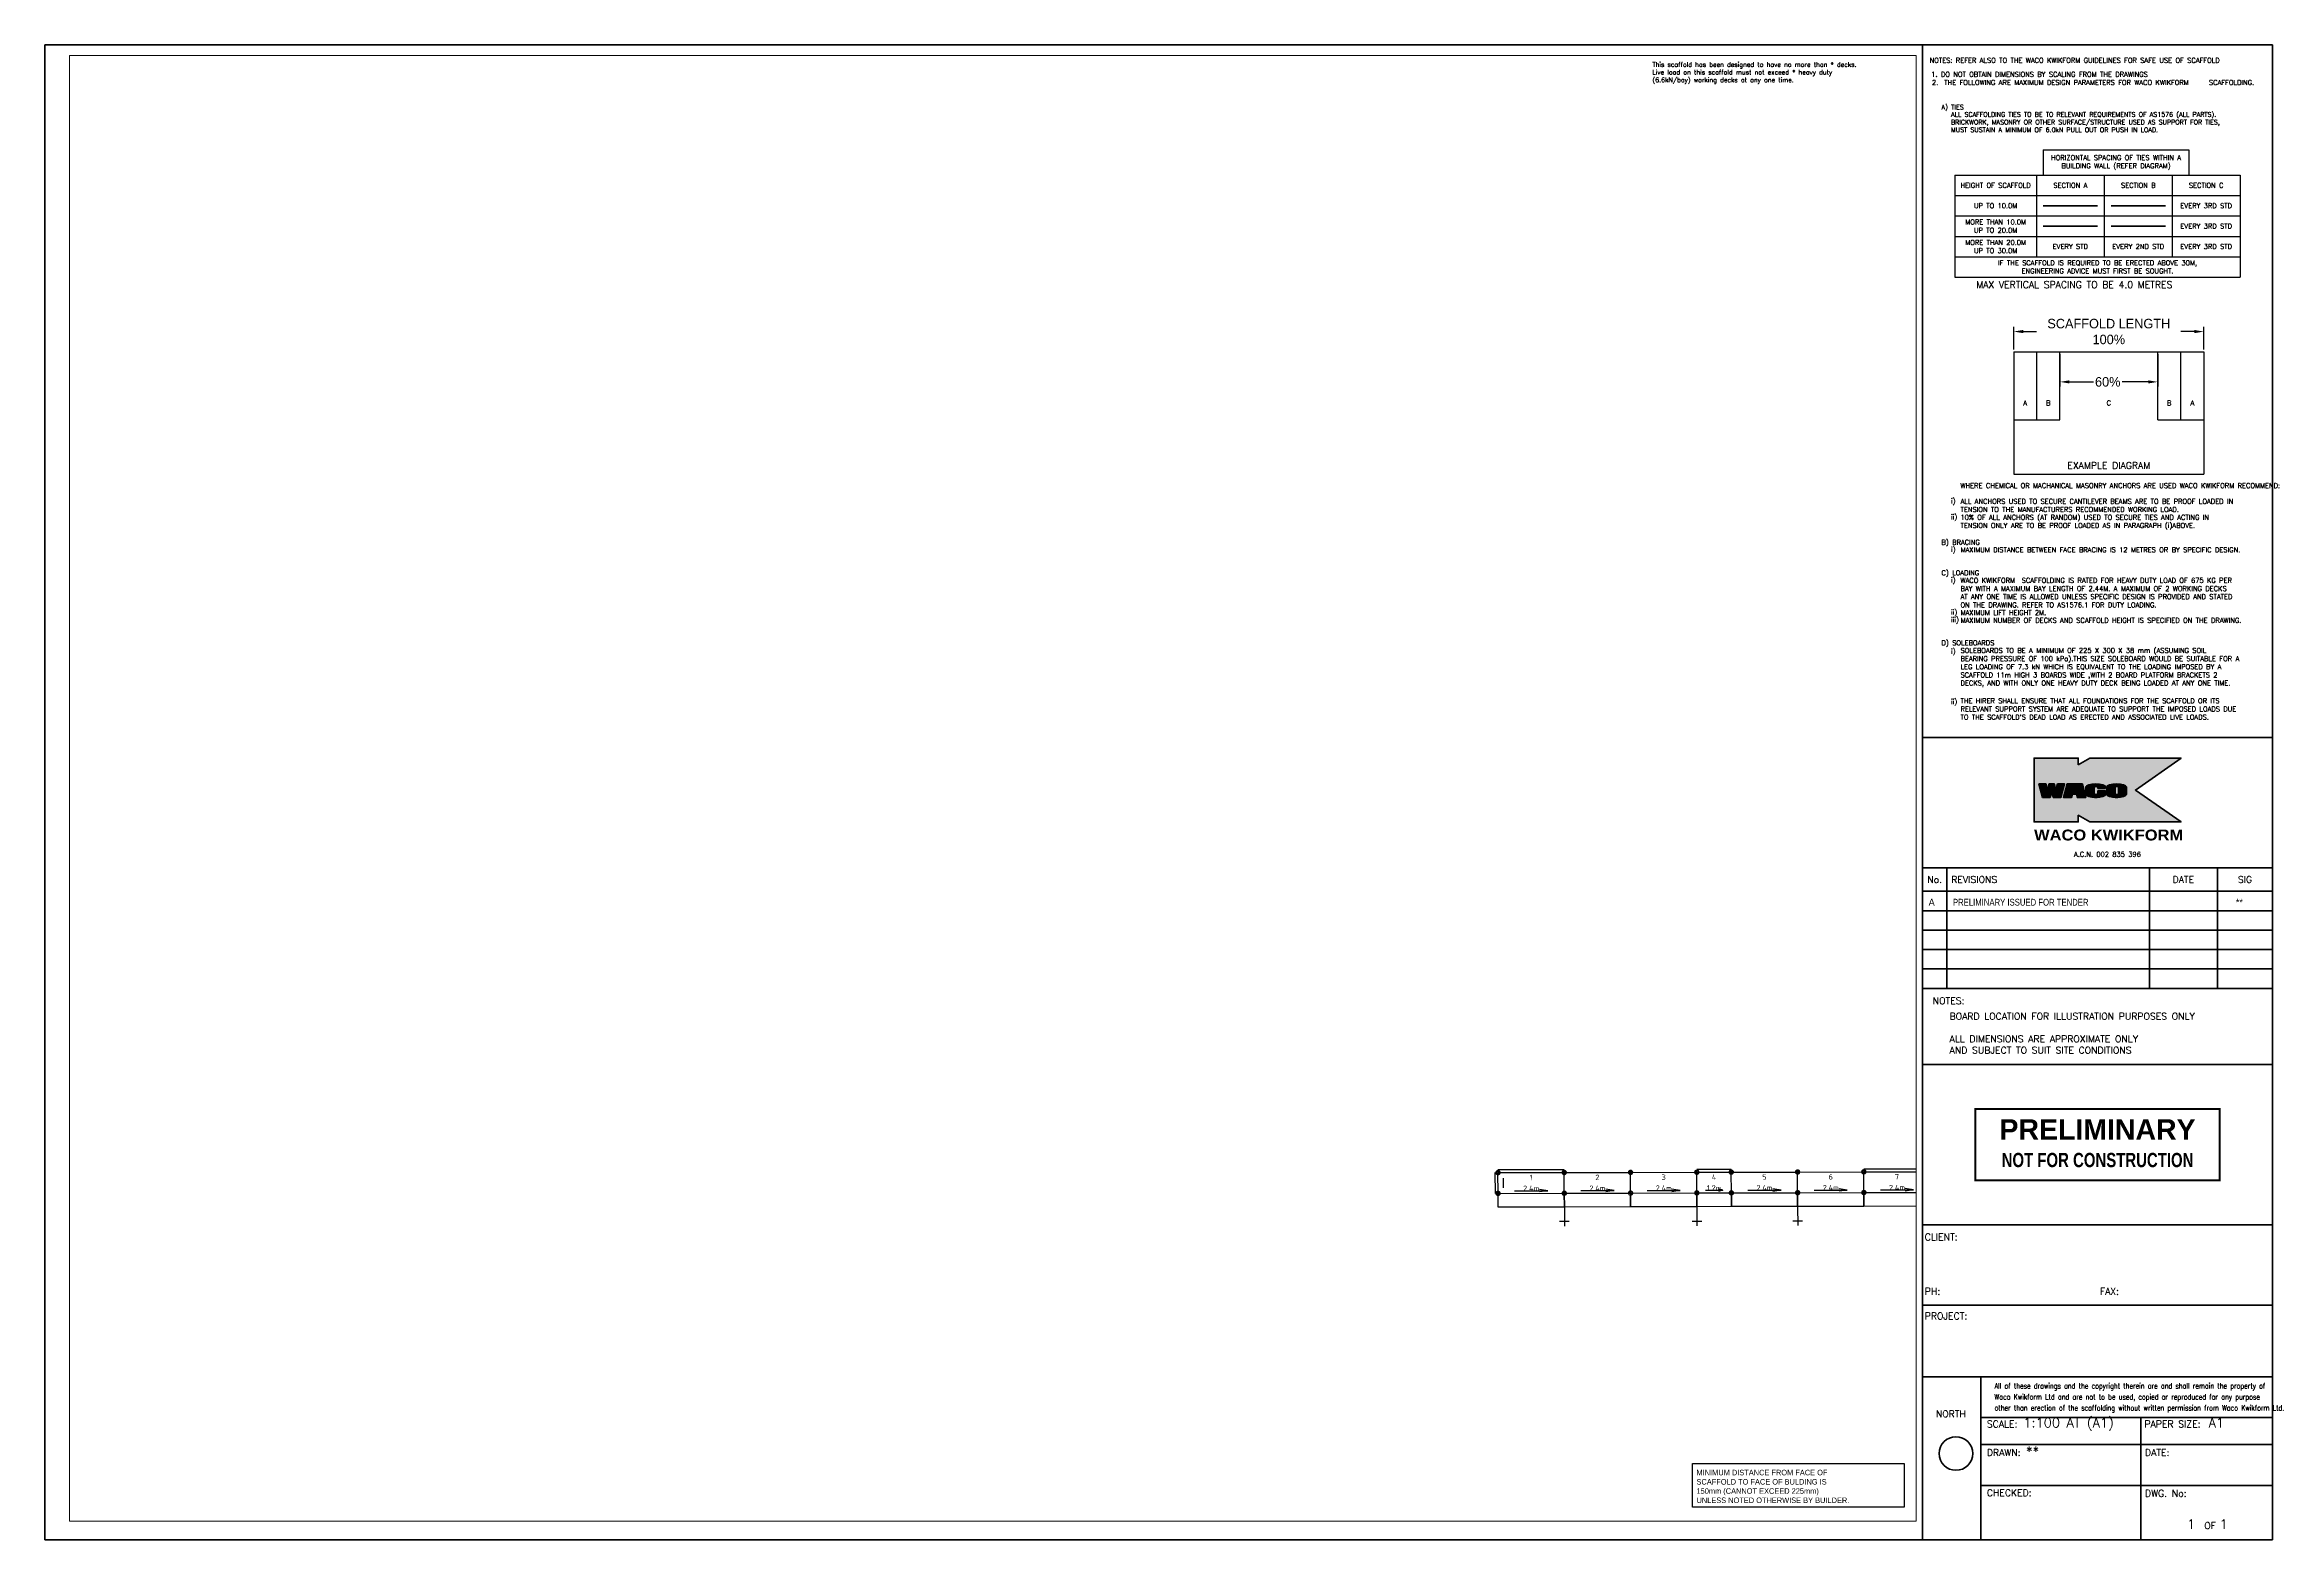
# Paper-space layout 'WACO Kwikform A1 Drawing Sheet' of a CAD drawing. Header units: millimetres. Extents: x 0 to 822, y 0 to 550.
# The model-space entities are those that its viewports show. They can reach past a viewport. Long polylines and large blocks are cut down to what shows.
import ezdxf
from ezdxf.enums import TextEntityAlignment as Align

# ---------------------------------------------------------------- set-up
doc = ezdxf.new("R2010")
doc.units = ezdxf.units.MM
doc.header["$PDMODE"] = 34
doc.header["$PDSIZE"] = -10
doc.linetypes.add('KwikScaf_DASHED', pattern=[3.75, 2.5, -1.25])
doc.linetypes.add('KwikScaf_Line', pattern=[1, 1, 0])
doc.layers.get('0').update_dxf_attribs({"linetype": 'CONTINUOUS'})
doc.layers.get('Defpoints').update_dxf_attribs({"linetype": 'CONTINUOUS'})
for name, color, linetype in [('DISTANCE', 3, 'CONTINUOUS'), ('KwikScaf Schematic', 7, 'CONTINUOUS'), ('PRELIMINARY', 7, 'CONTINUOUS'), ('RED', 8, 'CONTINUOUS')]:
    doc.layers.add(name, color=color, linetype=linetype)
for name, color, linetype, lineweight in [('Sheet 018', 10, 'CONTINUOUS', 18), ('Sheet 025', 7, 'CONTINUOUS', 25), ('Sheet 035', 5, 'CONTINUOUS', 35), ('Sheet 050', 130, 'CONTINUOUS', 50), ('Sheet 070', 180, 'CONTINUOUS', 70)]:
    doc.layers.add(name, color=color, linetype=linetype, lineweight=lineweight)
doc.layers.add('Viewport', color=7, linetype='CONTINUOUS', plot=False)
doc.styles.add('ARCH', font='archd.shx', dxfattribs={"height": 250})
doc.styles.add('KwikScaf ISO', font='isocp.shx')
doc.styles.add('ROMANS', font='romans')
doc.styles.add('STAMP', font='ARIALBD.TTF')
doc.styles.add('WACO', font='ariblk.TTF')
doc.dimstyles.new('ISO-35', dxfattribs={"dimscale": 0, "dimtxt": 3.5, "dimasz": 3.5, "dimexe": 1.75, "dimexo": 0.875, "dimgap": 0.875, "dimtad": 1, "dimdsep": 46, "dimtxsty": 'Standard', "dimcen": 3.5, "dimadec": 0, "dimazin": 0, "dimtfac": 1, "dimtmove": 2, "dimatfit": 3, "dimfxl": 1, "dimtolj": 1, "dimtzin": 0, "dimarcsym": 0})
pattern_1 = [(0, (0, 0), (0, 0.174625), [0.127, -0.047625]), (90, (0, 0), (-0.174625, 1e-17), [0.127, -0.047625])]

# ---------------------------------------------------------------- blocks, each defined once
blk = doc.blocks.new('REVDES')
at = {"style": 'ARCH'}
for tag, p in [('01', (2.31, 1.87)), ('03', (87.68, 1.87)), ('04', (115.37, 1.87))]:
    blk.add_attdef(tag, p, '', height=2.5, dxfattribs=at)
at = {"style": 'ARCH', "width": 0.85}
blk.add_attdef('02', (11.25, 1.87), '', height=2.5, dxfattribs=at)
blk = doc.blocks.new('PREL')
at = {"layer": 'RED', "const_width": 100}
blk.add_lwpolyline([(6000, 1750), (-6000, 1750), (-6000, -1750), (6000, -1750)], close=True, dxfattribs=at)
at = {"layer": 'RED', "style": 'STAMP'}
blk.add_text('PRELIMINARY', height=1000, dxfattribs=at).set_placement((0, 750), align=Align.MIDDLE)
at = {"layer": 'RED', "style": 'STAMP', "width": 0.75}
blk.add_text('NOT FOR CONSTRUCTION', height=700, dxfattribs=at).set_placement((0, -750), align=Align.MIDDLE)
blk = doc.blocks.new('*D29')
at = {"color": 0, "lineweight": -2}
for p, q in [((724.69, 437.85), (724.69, 446.22)), ((728.19, 444.47), (733.14, 444.47)), ((791.19, 444.47), (786.23, 444.47)), ((794.69, 437.85), (794.69, 446.22))]:
    blk.add_line(p, q, dxfattribs=at)
at = {"color": 0}
for points in [[(728.19, 445.06), (728.19, 443.89), (724.69, 444.47)], [(791.19, 445.06), (791.19, 443.89), (794.69, 444.47)]]:
    blk.add_solid(points, dxfattribs=at)
at = {"layer": 'Defpoints', "color": 0}
for p in [(794.69, 444.47), (724.69, 436.98), (794.69, 436.98)]:
    blk.add_point(p, dxfattribs=at)
at = {"color": 0, "insert": (759.69, 444.47), "char_height": 3.5, "attachment_point": 5}
blk.add_mtext('\\A1;SCAFFOLD LENGTH\\P100%', dxfattribs=at)
blk = doc.blocks.new('*D30')
at = {"color": 0, "lineweight": -2}
for p, q in [((741.69, 436.1), (741.69, 424.21)), ((777.69, 436.1), (777.69, 424.21)), ((745.19, 425.96), (754.05, 425.96)), ((774.19, 425.96), (764.55, 425.96))]:
    blk.add_line(p, q, dxfattribs=at)
at = {"color": 0}
for points in [[(745.19, 426.54), (745.19, 425.38), (741.69, 425.96)], [(774.19, 426.54), (774.19, 425.38), (777.69, 425.96)]]:
    blk.add_solid(points, dxfattribs=at)
at = {"layer": 'Defpoints', "color": 0}
for p in [(741.69, 436.98), (777.69, 436.98), (777.69, 425.96)]:
    blk.add_point(p, dxfattribs=at)
at = {"color": 0, "insert": (759.3, 425.96), "char_height": 3.5, "attachment_point": 5}
blk.add_mtext('\\A1;60%', dxfattribs=at)
blk = doc.blocks.new('REVISED TITLE')
at = {"layer": 'Sheet 025', "style": 'ROMANS'}
for s, p in [('CLIENT:', (-128.05, 110.15)), ('PH:', (-128.05, 90.15)), ('FAX:', (-63.6, 90.15)), ('PROJECT:', (-128.05, 81.06)), ('SCALE:', (-105.19, 41.33)), ('PAPER SIZE:', (-47.19, 41.33)), ('DRAWN:', (-105.19, 30.85)), ('DATE:', (-46.99, 30.85)), ('CHECKED:', (-105.19, 16.04)), ('DWG. No:', (-46.99, 15.86)), ('OF', (-25.18, 3.98))]:
    blk.add_text(s, height=2.5, dxfattribs=at).set_placement(p)
at = {"layer": 'Sheet 035', "style": 'ROMANS'}
for tag, p in [('CLIENT_CONTACT', (-110.61, 110.15)), ('COMPANY', (-110.61, 105.15)), ('ADDRESS_STREET', (-110.61, 100.15)), ('CITY', (-110.61, 95.15)), ('PHONE_NO.', (-110.61, 90.15)), ('FAX_NO.', (-46.16, 90.15)), ('PROJECT_TITLE:', (-110.61, 81.06)), ('PROJECT_DESCRIPTION', (-110.61, 76.06)), ('PROJECT_DESCRIPTION_2', (-110.61, 71.06)), ('PROJECT_DESCRIPTION_3', (-110.61, 66.06)), ('PROJECT_DESCRIPTION_4', (-110.61, 61.06)), ('SCALE', (-91.76, 41.33)), ('PAPER_SIZE', (-23.56, 41.33)), ('DRAFTSMAN', (-90.76, 30.85)), ('DATE', (-35.55, 30.85)), ('DWG_NO', (-46.15, 9.93))]:
    blk.add_attdef(tag, p, '', height=3.5, dxfattribs=at)
for tag, p in [('PAGE_NO.', (-30.05, 3.98)), ('OF_PAGES.', (-18.05, 3.98))]:
    blk.add_attdef(tag, text='', height=3.5, dxfattribs=at).set_placement(p, align=Align.CENTER)
blk = doc.blocks.new('WACO LOGO')
h = blk.add_hatch()
h.set_pattern_fill('ANGLE', color=140, scale=0.025, style=0)
h.set_pattern_definition(pattern_1)
h.paths.add_polyline_path([(493.69, 275.27), (494.27, 273.1), (497.09, 273.1), (498.42, 278.06), (495.82, 278.06), (495.23, 275.87), (494.64, 278.06), (492.73, 278.06), (492.14, 275.87), (491.55, 278.06), (488.96, 278.06), (490.29, 273.1), (493.11, 273.1)])
h = blk.add_hatch()
h.set_pattern_fill('ANGLE', color=140, scale=0.025, style=0)
h.set_pattern_definition(pattern_1)
h.paths.add_polyline_path([(504.96, 278.06), (499.32, 278.06), (497.99, 273.1), (501.01, 273.1), (501.33, 274.31), (502.79, 274.31), (503.11, 273.1), (506.29, 273.1)])
h.paths.add_polyline_path([(502.14, 276.71), (502.6, 274.99), (501.68, 274.99)], flags=16)
h = blk.add_hatch()
h.set_pattern_fill('ANGLE', color=140, scale=0.025, style=0)
h.set_pattern_definition(pattern_1)
edge = h.paths.add_edge_path()
edge.add_ellipse((509.97, 276.84), major_axis=(-0.658, 0), ratio=0.455652, start_angle=180, end_angle=360, ccw=False)
edge.add_line((510.63, 276.84), (510.63, 276.42))
edge.add_line((510.63, 276.42), (513.49, 276.42))
edge.add_line((513.49, 276.42), (513.49, 276.96))
edge.add_ellipse((509.88, 276.96), major_axis=(-3.61, 0), ratio=0.304653, start_angle=180, end_angle=360)
edge.add_line((506.27, 276.96), (506.27, 274.2))
edge.add_ellipse((509.88, 274.2), major_axis=(-3.61, 0), ratio=0.304653, start_angle=0, end_angle=180)
edge.add_line((513.49, 274.2), (513.49, 275.5))
edge.add_line((513.49, 275.5), (510.63, 275.5))
edge.add_line((510.63, 275.5), (510.63, 274.44))
edge.add_ellipse((509.97, 274.48), major_axis=(-0.658, 0), ratio=0.455652, start_angle=0, end_angle=180, ccw=False)
edge.add_line((509.31, 274.48), (509.31, 276.88))
h = blk.add_hatch()
h.set_pattern_fill('ANGLE', color=140, scale=0.025, style=0)
h.set_pattern_definition(pattern_1)
edge = h.paths.add_edge_path()
edge.add_ellipse((517.56, 276.96), major_axis=(-3.61, 0), ratio=0.304653, start_angle=180, end_angle=360)
edge.add_line((513.95, 276.96), (513.95, 274.2))
edge.add_ellipse((517.56, 274.2), major_axis=(-3.61, 0), ratio=0.304653, start_angle=0, end_angle=180)
edge.add_line((521.17, 274.2), (521.17, 276.96))
edge = h.paths.add_edge_path(flags=16)
edge.add_ellipse((517.65, 276.84), major_axis=(-0.658, 0), ratio=0.455652, start_angle=180, end_angle=360, ccw=False)
edge.add_line((518.31, 276.84), (518.31, 274.44))
edge.add_ellipse((517.65, 274.48), major_axis=(-0.658, 0), ratio=0.455652, start_angle=0, end_angle=180, ccw=False)
edge.add_line((517, 274.48), (517, 276.88))
at = {"layer": 'Sheet 070'}
h = blk.add_hatch(color=51, dxfattribs=at)
h.paths.add_polyline_path([(501.68, 274.99), (502.6, 274.99), (502.14, 276.71)], flags=0)
h.paths.add_polyline_path([(506.29, 273.1), (504.96, 278.06), (499.32, 278.06), (497.99, 273.1), (501.01, 273.1), (501.33, 274.31), (502.79, 274.31), (503.11, 273.1)], flags=16)
h.paths.add_polyline_path([(490.29, 273.1), (488.96, 278.06), (491.55, 278.06), (492.14, 275.87), (492.73, 278.06), (494.64, 278.06), (495.23, 275.87), (495.82, 278.06), (498.42, 278.06), (497.09, 273.1), (494.27, 273.1), (493.69, 275.27), (493.11, 273.1)], flags=16)
h.paths.add_polyline_path([(503.44, 285.06), (503.44, 287.56), (487.19, 287.56), (487.19, 264.06), (503.44, 264.06), (503.44, 266.56), (507.77, 264.06), (541.27, 264.06), (524.49, 275.81), (541.27, 287.56), (507.77, 287.56)])
edge = h.paths.add_edge_path(flags=16)
edge.add_line((510.63, 274.48), (510.63, 275.5))
edge.add_line((510.63, 275.5), (513.49, 275.5))
edge.add_line((513.49, 275.5), (513.49, 274.2))
edge.add_ellipse((509.88, 274.2), major_axis=(-3.61, 0), ratio=0.304653, start_angle=0, end_angle=180, ccw=False)
edge.add_line((506.27, 274.2), (506.27, 276.96))
edge.add_ellipse((509.88, 276.96), major_axis=(-3.61, 0), ratio=0.304653, start_angle=180, end_angle=360, ccw=False)
edge.add_line((513.49, 276.96), (513.49, 276.42))
edge.add_line((513.49, 276.42), (510.63, 276.42))
edge.add_line((510.63, 276.42), (510.63, 276.84))
edge.add_ellipse((509.97, 276.84), major_axis=(-0.658, 0), ratio=0.455652, start_angle=180, end_angle=360)
edge.add_line((509.31, 276.84), (509.31, 274.48))
edge.add_ellipse((509.97, 274.48), major_axis=(-0.658, 0), ratio=0.455652, start_angle=0, end_angle=180)
edge = h.paths.add_edge_path(flags=16)
edge.add_ellipse((517.56, 274.2), major_axis=(-3.61, 0), ratio=0.304653, start_angle=0, end_angle=180, ccw=False)
edge.add_line((513.95, 274.2), (513.95, 276.96))
edge.add_ellipse((517.56, 276.96), major_axis=(-3.61, 0), ratio=0.304653, start_angle=180, end_angle=360, ccw=False)
edge.add_line((521.17, 276.96), (521.17, 274.2))
edge = h.paths.add_edge_path(flags=0)
edge.add_line((517, 276.84), (517, 274.48))
edge.add_ellipse((517.65, 274.48), major_axis=(-0.658, 0), ratio=0.455652, start_angle=0, end_angle=180)
edge.add_line((518.31, 274.48), (518.31, 276.84))
edge.add_ellipse((517.65, 276.84), major_axis=(-0.658, 0), ratio=0.455652, start_angle=180, end_angle=360)
for p, q in [((506.27, 276.96), (506.27, 274.2)), ((509.31, 276.84), (509.31, 274.48)), ((510.63, 276.84), (510.63, 276.42)), ((510.63, 276.42), (513.49, 276.42)), ((513.49, 276.42), (513.49, 276.96)), ((513.95, 276.96), (513.95, 274.2)), ((517, 276.84), (517, 274.48)), ((518.31, 276.84), (518.31, 274.48)), ((521.17, 274.2), (521.17, 276.96))]:
    blk.add_line(p, q, dxfattribs=at)
at = {"layer": 'Sheet 070', "color": 7}
blk.add_lwpolyline([(503.44, 285.06), (503.44, 287.56), (487.19, 287.56), (487.19, 264.06), (503.44, 264.06), (503.44, 266.56), (507.77, 264.06), (541.27, 264.06), (524.49, 275.81), (541.27, 287.56), (507.77, 287.56)], close=True, dxfattribs=at)
at = {"layer": 'Sheet 070'}
for points in [[(490.29, 273.1), (488.96, 278.06), (491.55, 278.06), (492.14, 275.87), (492.73, 278.06), (494.64, 278.06), (495.23, 275.87), (495.82, 278.06), (498.42, 278.06), (497.09, 273.1), (494.27, 273.1), (493.69, 275.27), (493.11, 273.1), (490.29, 273.1)], [(506.29, 273.1), (504.96, 278.06), (499.32, 278.06), (497.99, 273.1), (501.01, 273.1), (501.33, 274.31), (502.79, 274.31), (503.11, 273.1)], [(501.68, 274.99), (502.6, 274.99), (502.14, 276.71)]]:
    blk.add_lwpolyline(points, close=True, dxfattribs=at)
blk.add_lwpolyline([(510.63, 274.48), (510.63, 275.5), (513.49, 275.5), (513.49, 274.2)], dxfattribs=at)
for centre, major_axis, ratio in [((509.88, 276.96), (-3.61, 0), 0.304653), ((509.97, 276.84), (-0.658, 0), 0.455652), ((517.56, 276.96), (-3.61, 0), 0.304653), ((517.65, 276.84), (-0.658, 0), 0.455652)]:
    blk.add_ellipse(centre, major_axis=major_axis, ratio=ratio, start_param=3.141593, end_param=6.283185, dxfattribs=at)
at = {"layer": 'Sheet 070', "extrusion": (0, 0, -1)}
for centre, major_axis, ratio in [((509.88, 274.2), (-3.61, 0), 0.304653), ((509.97, 274.48), (-0.658, 0), 0.455652), ((517.56, 274.2), (-3.61, 0), 0.304653), ((517.65, 274.48), (-0.658, 0), 0.455652)]:
    blk.add_ellipse(centre, major_axis=major_axis, ratio=ratio, start_param=3.141593, end_param=6.283185, dxfattribs=at)

msp = doc.modelspace()

# ---------------------------------------------------------------- linework, layer by layer
at = {"layer": 'KwikScaf Schematic', "color": 3, "linetype": 'KwikScaf_DASHED'}
for p, q in [((48485, 9650), (48483, 10412)), ((51022, 10517), (48583, 10512)), ((48784, 9850), (48783, 10212)), ((64487, 10547), (62048, 10542)), ((64287, 10247), (64288, 9885))]:
    msp.add_line(p, q, dxfattribs=at)
at = {"layer": 'KwikScaf Schematic', "color": 3, "linetype": 'KwikScaf_Line'}
for p, q in [((48583, 10412), (51022, 10417)), ((48585, 9650), (48583, 10412)), ((51022, 10417), (53461, 10423)), ((51024, 9655), (51022, 10417)), ((53461, 10423), (55900, 10428)), ((53463, 9661), (53461, 10423)), ((55902, 9666), (55900, 10428)), ((57170, 10431), (59609, 10436)), ((59609, 10436), (62048, 10442)), ((59611, 9674), (59609, 10436)), ((62048, 10442), (64487, 10447)), ((62050, 9680), (62048, 10442)), ((48585, 9650), (51024, 9655)), ((48586, 9142), (48585, 9650)), ((51025, 9147), (48586, 9142)), ((49194, 9747), (50414, 9749)), ((50414, 9749), (50109, 9796)), ((50414, 9749), (50109, 9701)), ((51024, 9655), (53463, 9661)), ((51024, 9655), (51025, 9147)), ((51025, 9147), (51024, 9655)), ((53464, 9153), (51025, 9147)), ((51025, 9147), (51026, 8447)), ((51633, 9752), (52853, 9755)), ((52853, 9755), (52548, 9802)), ((52853, 9755), (52548, 9706)), ((53463, 9661), (55902, 9666)), ((53463, 9661), (53464, 9153)), ((53464, 9153), (53463, 9661)), ((55903, 9158), (53464, 9153)), ((54072, 9757), (55292, 9760)), ((55292, 9760), (54987, 9807)), ((55292, 9760), (54987, 9712)), ((55902, 9666), (55903, 9158)), ((55903, 9158), (55904, 8458)), ((57172, 9669), (59611, 9674)), ((57173, 9161), (57172, 9669)), ((59612, 9166), (57173, 9161)), ((57781, 9766), (59001, 9768)), ((59001, 9768), (58696, 9815)), ((59001, 9768), (58696, 9720)), ((59611, 9674), (62050, 9680)), ((59611, 9674), (59612, 9166)), ((59612, 9166), (59611, 9674)), ((62051, 9172), (59612, 9166)), ((59612, 9166), (59613, 8466)), ((60220, 9771), (61440, 9774)), ((61440, 9774), (61135, 9821)), ((61440, 9774), (61135, 9725)), ((62050, 9680), (64489, 9685)), ((62050, 9680), (62051, 9172)), ((62051, 9172), (62050, 9680)), ((64490, 9177), (62051, 9172)), ((62659, 9776), (63879, 9779)), ((63879, 9779), (63574, 9826)), ((63879, 9779), (63574, 9731)), ((50851, 8622), (51201, 8623)), ((55729, 8633), (56079, 8633)), ((59438, 8641), (59788, 8642))]:
    msp.add_line(p, q, dxfattribs=at)
at = {"layer": 'KwikScaf Schematic', "color": 1, "linetype": 'KwikScaf_DASHED'}
msp.add_line((57170, 10531), (55900, 10528), dxfattribs=at)
at = {"layer": 'KwikScaf Schematic', "color": 1, "linetype": 'KwikScaf_Line'}
for p, q in [((55900, 10428), (57170, 10431)), ((57172, 9669), (57170, 10431)), ((55902, 9666), (57172, 9669)), ((55903, 9158), (55902, 9666)), ((57173, 9161), (55903, 9158)), ((56219, 9762), (56854, 9763)), ((56854, 9763), (56695, 9811)), ((56854, 9763), (56695, 9715)), ((57172, 9669), (57173, 9161))]:
    msp.add_line(p, q, dxfattribs=at)
at = {"layer": 'KwikScaf Schematic', "color": 3, "linetype": 'KwikScaf_Line'}
for points in [[(48583, 10462, 100, 100, -0.198912), (48618, 10447, 100, 100, -0.198912), (48633, 10412, 100, 100, -0.198912), (48618, 10377, 100, 100, -0.198912), (48583, 10362, 100, 100, -0.198912), (48548, 10376, 100, 100, -0.198912), (48533, 10412, 100, 100, -0.198912), (48548, 10447, 100, 100, -0.198912)], [(51022, 10467, 100, 100, -0.198912), (51057, 10453, 100, 100, -0.198912), (51072, 10417, 100, 100, -0.198912), (51057, 10382, 100, 100, -0.198912), (51022, 10367, 100, 100, -0.198912), (50987, 10382, 100, 100, -0.198912), (50972, 10417, 100, 100, -0.198912), (50987, 10453, 100, 100, -0.198912)], [(51022, 10467, 100, 100, -0.198912), (51057, 10453, 100, 100, -0.198912), (51072, 10417, 100, 100, -0.198912), (51057, 10382, 100, 100, -0.198912), (51022, 10367, 100, 100, -0.198912), (50987, 10382, 100, 100, -0.198912), (50972, 10417, 100, 100, -0.198912), (50987, 10453, 100, 100, -0.198912)], [(53461, 10473, 100, 100, -0.198912), (53496, 10458, 100, 100, -0.198912), (53511, 10423, 100, 100, -0.198912), (53496, 10387, 100, 100, -0.198912), (53461, 10373, 100, 100, -0.198912), (53426, 10387, 100, 100, -0.198912), (53411, 10423, 100, 100, -0.198912), (53426, 10458, 100, 100, -0.198912)], [(53461, 10473, 100, 100, -0.198912), (53496, 10458, 100, 100, -0.198912), (53511, 10423, 100, 100, -0.198912), (53496, 10387, 100, 100, -0.198912), (53461, 10373, 100, 100, -0.198912), (53426, 10387, 100, 100, -0.198912), (53411, 10423, 100, 100, -0.198912), (53426, 10458, 100, 100, -0.198912)], [(55900, 10478, 100, 100, -0.198912), (55935, 10464, 100, 100, -0.198912), (55950, 10428, 100, 100, -0.198912), (55935, 10393, 100, 100, -0.198912), (55900, 10378, 100, 100, -0.198912), (55865, 10393, 100, 100, -0.198912), (55850, 10428, 100, 100, -0.198912), (55865, 10463, 100, 100, -0.198912)], [(57170, 10481, 100, 100, -0.198912), (57205, 10466, 100, 100, -0.198912), (57220, 10431, 100, 100, -0.198912), (57205, 10396, 100, 100, -0.198912), (57170, 10381, 100, 100, -0.198912), (57135, 10395, 100, 100, -0.198912), (57120, 10431, 100, 100, -0.198912), (57135, 10466, 100, 100, -0.198912)], [(59609, 10486, 100, 100, -0.198912), (59644, 10472, 100, 100, -0.198912), (59659, 10436, 100, 100, -0.198912), (59644, 10401, 100, 100, -0.198912), (59609, 10386, 100, 100, -0.198912), (59574, 10401, 100, 100, -0.198912), (59559, 10436, 100, 100, -0.198912), (59574, 10472, 100, 100, -0.198912)], [(59609, 10486, 100, 100, -0.198912), (59644, 10472, 100, 100, -0.198912), (59659, 10436, 100, 100, -0.198912), (59644, 10401, 100, 100, -0.198912), (59609, 10386, 100, 100, -0.198912), (59574, 10401, 100, 100, -0.198912), (59559, 10436, 100, 100, -0.198912), (59574, 10472, 100, 100, -0.198912)], [(62048, 10492, 100, 100, -0.198912), (62083, 10477, 100, 100, -0.198912), (62098, 10442, 100, 100, -0.198912), (62083, 10406, 100, 100, -0.198912), (62048, 10392, 100, 100, -0.198912), (62013, 10406, 100, 100, -0.198912), (61998, 10442, 100, 100, -0.198912), (62013, 10477, 100, 100, -0.198912)], [(62048, 10492, 100, 100, -0.198912), (62083, 10477, 100, 100, -0.198912), (62098, 10442, 100, 100, -0.198912), (62083, 10406, 100, 100, -0.198912), (62048, 10392, 100, 100, -0.198912), (62013, 10406, 100, 100, -0.198912), (61998, 10442, 100, 100, -0.198912), (62013, 10477, 100, 100, -0.198912)], [(51024, 9705, 100, 100, -0.198912), (51059, 9691, 100, 100, -0.198912), (51074, 9655, 100, 100, -0.198912), (51059, 9620, 100, 100, -0.198912), (51024, 9605, 100, 100, -0.198912), (50988, 9620, 100, 100, -0.198912), (50974, 9655, 100, 100, -0.198912), (50988, 9691, 100, 100, -0.198912)], [(53463, 9711, 100, 100, -0.198912), (53498, 9696, 100, 100, -0.198912), (53513, 9661, 100, 100, -0.198912), (53498, 9625, 100, 100, -0.198912), (53463, 9611, 100, 100, -0.198912), (53427, 9625, 100, 100, -0.198912), (53413, 9661, 100, 100, -0.198912), (53427, 9696, 100, 100, -0.198912)], [(55902, 9716, 100, 100, -0.198912), (55937, 9702, 100, 100, -0.198912), (55952, 9666, 100, 100, -0.198912), (55937, 9631, 100, 100, -0.198912), (55902, 9616, 100, 100, -0.198912), (55866, 9631, 100, 100, -0.198912), (55852, 9666, 100, 100, -0.198912), (55866, 9701, 100, 100, -0.198912)], [(59611, 9724, 100, 100, -0.198912), (59646, 9710, 100, 100, -0.198912), (59661, 9674, 100, 100, -0.198912), (59646, 9639, 100, 100, -0.198912), (59611, 9624, 100, 100, -0.198912), (59575, 9639, 100, 100, -0.198912), (59561, 9674, 100, 100, -0.198912), (59575, 9710, 100, 100, -0.198912)], [(62050, 9730, 100, 100, -0.198912), (62085, 9715, 100, 100, -0.198912), (62100, 9680, 100, 100, -0.198912), (62085, 9644, 100, 100, -0.198912), (62050, 9630, 100, 100, -0.198912), (62014, 9644, 100, 100, -0.198912), (62000, 9680, 100, 100, -0.198912), (62014, 9715, 100, 100, -0.198912)]]:
    msp.add_lwpolyline(points, format="xyseb", close=True, dxfattribs=at)
at = {"layer": 'KwikScaf Schematic', "color": 1, "linetype": 'KwikScaf_Line'}
for points in [[(55900, 10478, 100, 100, -0.198912), (55935, 10464, 100, 100, -0.198912), (55950, 10428, 100, 100, -0.198912), (55935, 10393, 100, 100, -0.198912), (55900, 10378, 100, 100, -0.198912), (55865, 10393, 100, 100, -0.198912), (55850, 10428, 100, 100, -0.198912), (55865, 10463, 100, 100, -0.198912)], [(57170, 10481, 100, 100, -0.198912), (57205, 10466, 100, 100, -0.198912), (57220, 10431, 100, 100, -0.198912), (57205, 10396, 100, 100, -0.198912), (57170, 10381, 100, 100, -0.198912), (57135, 10395, 100, 100, -0.198912), (57120, 10431, 100, 100, -0.198912), (57135, 10466, 100, 100, -0.198912)], [(57172, 9719, 100, 100, -0.198912), (57207, 9704, 100, 100, -0.198912), (57222, 9669, 100, 100, -0.198912), (57207, 9634, 100, 100, -0.198912), (57172, 9619, 100, 100, -0.198912), (57136, 9633, 100, 100, -0.198912), (57122, 9669, 100, 100, -0.198912), (57136, 9704, 100, 100, -0.198912)]]:
    msp.add_lwpolyline(points, format="xyseb", close=True, dxfattribs=at)
at = {"layer": 'KwikScaf Schematic', "color": 3, "linetype": 'KwikScaf_Line', "const_width": 100}
for points in [[(48585, 9700, -0.198912), (48620, 9685, -0.198912), (48635, 9650, -0.198912), (48620, 9615, -0.198912), (48585, 9600, -0.198912), (48549, 9614, -0.198912), (48535, 9650, -0.198912), (48549, 9685, -0.198912)], [(51024, 9705, -0.198912), (51059, 9691, -0.198912), (51074, 9655, -0.198912), (51059, 9620, -0.198912), (51024, 9605, -0.198912), (50988, 9620, -0.198912), (50974, 9655, -0.198912), (50988, 9691, -0.198912)], [(53463, 9711, -0.198912), (53498, 9696, -0.198912), (53513, 9661, -0.198912), (53498, 9625, -0.198912), (53463, 9611, -0.198912), (53427, 9625, -0.198912), (53413, 9661, -0.198912), (53427, 9696, -0.198912)], [(57172, 9719, -0.198912), (57207, 9704, -0.198912), (57222, 9669, -0.198912), (57207, 9634, -0.198912), (57172, 9619, -0.198912), (57136, 9633, -0.198912), (57122, 9669, -0.198912), (57136, 9704, -0.198912)], [(59611, 9724, -0.198912), (59646, 9710, -0.198912), (59661, 9674, -0.198912), (59646, 9639, -0.198912), (59611, 9624, -0.198912), (59575, 9639, -0.198912), (59561, 9674, -0.198912), (59575, 9710, -0.198912)], [(62050, 9730, -0.198912), (62085, 9715, -0.198912), (62100, 9680, -0.198912), (62085, 9644, -0.198912), (62050, 9630, -0.198912), (62014, 9644, -0.198912), (62000, 9680, -0.198912), (62014, 9715, -0.198912)]]:
    msp.add_lwpolyline(points, format="xyb", close=True, dxfattribs=at)
at = {"layer": 'KwikScaf Schematic', "color": 1, "linetype": 'KwikScaf_Line', "const_width": 100}
msp.add_lwpolyline([(55902, 9716, -0.198912), (55937, 9702, -0.198912), (55952, 9666, -0.198912), (55937, 9631, -0.198912), (55902, 9616, -0.198912), (55866, 9631, -0.198912), (55852, 9666, -0.198912), (55866, 9701, -0.198912)], format="xyb", close=True, dxfattribs=at)

# ---------------------------------------------------------------- texts
at = {"layer": 'KwikScaf Schematic', "style": 'KwikScaf ISO'}
for s, p in [('2.4m', (49804, 9834)), ('1', (49803, 10234)), ('2.4m', (52243, 9839)), ('2', (52242, 10239)), ('2.4m', (54682, 9844)), ('3', (54681, 10244)), ('1.2m', (56536, 9849)), ('4', (56535, 10249)), ('2.4m', (58391, 9853)), ('5', (58390, 10253)), ('2.4m', (60830, 9858)), ('6', (60829, 10258)), ('2.4m', (63269, 9863)), ('7', (63268, 10263))]:
    msp.add_text(s, height=200, rotation=0.12668, dxfattribs=at).set_placement(p, align=Align.MIDDLE_CENTER)

psp = doc.layouts.new('WACO Kwikform A1 Drawing Sheet')

# ---------------------------------------------------------------- linework, layer by layer
at = {"layer": 'DISTANCE'}
psp.add_lwpolyline([(606.423, 28.066), (684.365, 28.066), (684.365, 11.949), (606.423, 11.949)], close=True, dxfattribs=at)
at = {"layer": 'Sheet 025', "color": 7}
for p, q in [((735.533, 511.3), (789.189, 511.3)), ((735.533, 511.3), (735.533, 502.002)), ((789.189, 511.3), (789.189, 502.002)), ((703.04, 502.002), (808.04, 502.002)), ((703.04, 502.002), (703.04, 464.502)), ((733.04, 502.002), (733.04, 472.002)), ((758.04, 502.002), (758.04, 472.002)), ((783.04, 502.002), (783.04, 472.002)), ((808.04, 502.002), (808.04, 464.502)), ((703.04, 494.502), (808.04, 494.502)), ((703.04, 487.002), (808.04, 487.002)), ((703.04, 479.502), (808.04, 479.502)), ((703.04, 472.002), (808.04, 472.002)), ((703.04, 464.502), (808.04, 464.502)), ((724.685, 436.977), (724.685, 391.977)), ((724.685, 436.977), (794.685, 436.977)), ((733.185, 411.977), (733.185, 436.977)), ((741.685, 411.977), (741.685, 436.977)), ((777.685, 411.977), (777.685, 436.977)), ((786.185, 411.977), (786.185, 436.977)), ((794.685, 436.977), (794.685, 391.977)), ((724.685, 411.977), (741.685, 411.977)), ((777.685, 411.977), (794.685, 411.977)), ((724.685, 391.977), (794.685, 391.977))]:
    psp.add_line(p, q, dxfattribs=at)
at = {"layer": 'Sheet 050', "color": 7}
for p, q in [((700.13, 202.862), (700.13, 247.241)), ((774.636, 202.862), (774.636, 247.241)), ((799.636, 202.862), (799.636, 247.241)), ((691.08, 238.562), (820, 238.562)), ((691.08, 231.422), (820, 231.422)), ((691.08, 224.282), (820, 224.282)), ((691.08, 217.142), (820, 217.142)), ((691.08, 210.002), (820, 210.002)), ((712.537, 45), (820, 45)), ((771.5, 0), (771.5, 45)), ((712.537, 35), (820, 35)), ((712.537, 20), (820, 20))]:
    psp.add_line(p, q, dxfattribs=at)
at = {"layer": 'Sheet 070', "color": 7}
for p, q in [((0, 550), (820, 550)), ((0, 0), (0, 550)), ((691.08, 550), (691.08, 0)), ((820, 550), (820, 0)), ((735.54, 490.752), (755.54, 490.752)), ((760.54, 490.752), (780.54, 490.752)), ((735.54, 483.252), (755.54, 483.252)), ((760.54, 483.252), (780.54, 483.252)), ((691.08, 295.143), (820, 295.143)), ((691.08, 247.241), (820, 247.241)), ((691.08, 202.862), (820, 202.862)), ((691.08, 174.812), (820, 174.812)), ((691.095, 115.865), (820, 115.865)), ((691.095, 86.347), (820, 86.347)), ((691.08, 60), (820, 60)), ((712.537, -0.18), (712.537, 59.82)), ((820, 0), (0, 0))]:
    psp.add_line(p, q, dxfattribs=at)
psp.add_circle((703.412, 31.743), 6.188, dxfattribs=at)

# ---------------------------------------------------------------- block references
psp.add_blockref('WACO LOGO', (245, 0))
at = {"color": 7}
ref = psp.add_blockref('REVDES', (691.08, 231.422), dxfattribs=at)
ref.add_attrib('01', 'A', (693.387, 233.295), dxfattribs={"height": 2.5, "style": 'ARCH'})
ref.add_attrib('02', 'PRELIMINARY ISSUED FOR TENDER', (702.328, 233.295), dxfattribs={"height": 2.5, "style": 'ARCH', "width": 0.85})
ref.add_attrib('04', '**', (806.452, 233.295), dxfattribs={"height": 2.5, "style": 'ARCH'})
psp.add_blockref('REVISED TITLE', (820, 0)).add_auto_attribs({'SCALE': '1:100 AT (A1)', 'PAPER_SIZE': 'A1', 'DRAFTSMAN': '**', 'PAGE_NO.': '1', 'OF_PAGES.': '1'})
at = {"layer": 'PRELIMINARY', "color": 7, "xscale": 0.0075, "yscale": 0.0075, "zscale": 0.0075}
psp.add_blockref('PREL', (755.54, 145.338), dxfattribs=at)

# ---------------------------------------------------------------- texts
at = {"layer": 'DISTANCE', "style": 'ARCH'}
for s, p in [('MINIMUM DISTANCE FROM FACE OF ', (607.944, 23.716)), ('SCAFFOLD TO FACE OF BULDING IS', (607.944, 20.316)), ('150mm (CANNOT EXCEED 225mm)', (607.944, 16.916)), ('UNLESS NOTED OTHERWISE BY BUILDER.', (607.944, 13.516))]:
    psp.add_text(s, height=2.04, dxfattribs=at).set_placement(p)
at = {"layer": 'Sheet 018', "color": 7, "style": 'ROMANS'}
for s, height, p in [('NOTES: REFER ALSO TO THE WACO KWIKFORM GUIDELINES FOR SAFE USE OF SCAFFOLD', 1.8, (693.735, 543.351)), ('1. DO NOT OBTAIN DIMENSIONS BY SCALING FROM THE DRAWINGS', 1.8, (694.353, 538.204)), ('2.', 1.8, (694.611, 535.204)), ('A) TIES', 1.7249, (698.111, 526.204)), ('i)', 1.8, (701.611, 381.262)), ('ii)', 1.8, (701.611, 375.39)), ('B) BRACING', 1.8, (698.111, 366.076)), ('i)', 1.8, (701.611, 363.434)), ('C) LOADING', 1.8, (698.111, 354.827)), ('i)', 1.8, (701.611, 352.186)), ('ii)', 1.8, (701.611, 340.342)), ('iii)', 1.8, (701.611, 337.582)), ('D) SOLEBOARDS', 1.8, (698.111, 329.06)), ('i)', 1.8, (701.611, 325.975)), ('ii)', 1.8, (701.611, 307.456))]:
    psp.add_text(s, height=height, dxfattribs=at).set_placement(p)
for s, p in [('A', (728.935, 418.227)), ('B', (737.435, 418.227)), ('C', (759.685, 418.227)), ('B', (781.935, 418.227)), ('A', (790.435, 418.227))]:
    psp.add_text(s, height=1.8, dxfattribs=at).set_placement(p, align=Align.MIDDLE_CENTER)
at = {"layer": 'Sheet 018', "color": 7, "style": 'WACO', "width": 0.982356}
psp.add_text('WACO KWIKFORM', height=4, dxfattribs=at).set_placement((732.189, 257.266), (787.077, 257.266), align=Align.FIT)
at = {"layer": 'Sheet 018', "color": 7, "style": 'ROMANS'}
psp.add_text('A.C.N. 002 835 396', height=1.8, dxfattribs=at).set_placement((759.181, 251.284), align=Align.CENTER)
at = {"layer": 'Sheet 018', "color": 7, "style": 'ROMANS', "width": 0.7}
for s, p in [('All of these drawings and the copyright therein are and shall remain the property of ', (717.637, 55.615)), ('Waco Kwikform Ltd and are not to be used, copied or reproduced for any purpose ', (717.637, 51.567)), ('other than erection of the scaffolding without written permission from Waco Kwikform Ltd.', (717.637, 47.52))]:
    psp.add_text(s, height=2, dxfattribs=at).set_placement(p)
at = {"layer": 'Sheet 018', "color": 7, "style": 'ROMANS'}
for s, insert, char_height, width, attachment_point in [('This scaffold has been designed to have no more than * decks.\\PLive load on this scaffold must not exceed * heavy duty \\P(6.6kN/bay) working decks at any one time.', (591.721, 543.564), 1.69993, 95.7239, 1), ('THE FOLLOWING ARE MAXIMUM DESIGN PARAMETERS FOR WACO KWIKFORM      SCAFFOLDING.', (699.111, 537.004), 1.8, 117.38945, 1), ('ALL SCAFFOLDING TIES TO BE TO RELEVANT REQUIREMENTS OF AS1576 (ALL PARTS). BRICKWORK, MASONRY OR OTHER SURFACE/STRUCTURE USED AS SUPPORT FOR TIES, MUST SUSTAIN A MINIMUM OF 6.0kN PULL OUT OR PUSH IN LOAD.', (701.611, 525.204), 1.699928, 114.8895, 1), ('HORIZONTAL SPACING OF TIES WITHIN A BUILDING WALL (REFER DIAGRAM)', (762.361, 506.651), 1.8, 52.43032, 5), ('HEIGHT OF SCAFFOLD', (718.04, 498.252), 1.8, 28, 5), ('SECTION A', (745.54, 498.252), 1.8, 20, 5), ('SECTION B', (770.54, 498.252), 1.8, 20, 5), ('SECTION C', (795.54, 498.252), 1.8, 20, 5), ('MORE THAN 10.0M UP TO 20.0M', (718.04, 483.252), 1.8, 28, 5), ('UP TO 10.0M', (718.04, 490.752), 1.8, 28, 5), ('EVERY 3RD STD', (795.54, 490.752), 1.8, 20, 5), ('MORE THAN 20.0M UP TO 30.0M', (718.04, 475.752), 1.8, 28, 5), ('EVERY 3RD STD', (795.54, 483.252), 1.8, 20, 5), ('IF THE SCAFFOLD IS REQUIRED TO BE ERECTED ABOVE 30M, ENGINEERING ADVICE MUST FIRST BE SOUGHT.', (755.54, 468.252), 1.8, 92.1925, 5), ('EVERY STD', (745.54, 475.752), 1.8, 20, 5), ('EVERY 2ND STD', (770.54, 475.752), 1.8, 20, 5), ('EVERY 3RD STD', (795.54, 475.752), 1.8, 20, 5), ('WHERE CHEMICAL OR MACHANICAL MASONRY ANCHORS ARE USED WACO KWIKFORM RECOMMEND:', (705.111, 388.716), 1.8, 111.3895, 1), ('ALL ANCHORS USED TO SECURE CANTILEVER BEAMS ARE TO BE PROOF LOADED IN TENSION TO THE MANUFACTURERS RECOMMENDED WORKING LOAD.', (705.111, 382.903), 1.8, 111.3895, 1), ('10% OF ALL ANCHORS (AT RANDOM) USED TO SECURE TIES AND ACTING IN    TENSION ONLY ARE TO BE PROOF LOADED AS IN PARAGRAPH (i)ABOVE.', (705.111, 377.042), 1.8, 111.3895, 1), ('MAXIMUM DISTANCE BETWEEN FACE BRACING IS 12 METRES OR BY SPECIFIC DESIGN.', (705.111, 365.076), 1.8, 111.3895, 1), ('WACO KWIKFORM  SCAFFOLDING IS RATED FOR HEAVY DUTY LOAD OF 675 KG PER BAY WITH A MAXIMUM BAY LENGTH OF 2.44M. A MAXIMUM OF 2 WORKING DECKS  AT ANY ONE TIME IS ALLOWED UNLESS SPECIFIC DESIGN IS PROVIDED AND STATED ON THE DRAWING. REFER TO AS1576.1 FOR DUTY LOADING.', (705.111, 353.827), 1.8, 111.3895, 1), ('MAXIMUM LIFT HEIGHT 2M.', (705.111, 341.993), 1.8, 117.0725, 1), ('MAXIMUM NUMBER OF DECKS AND SCAFFOLD HEIGHT IS SPECIFIED ON THE DRAWING.', (705.111, 339.149), 1.8, 111.3895, 1), ('SOLEBOARDS TO BE A MINIMUM OF 225 X 300 X 38 mm (ASSUMING SOIL   BEARING PRESSURE OF 100 kPa).THIS SIZE SOLEBOARD WOULD BE SUITABLE FOR A LEG LOADING OF 7.3 kN WHICH IS EQUIVALENT TO THE LOADING IMPOSED BY A SCAFFOLD 11m HIGH 3 BOARDS WIDE ,WITH 2 BOARD PLATFORM BRACKETS 2 DECKS, AND WITH ONLY ONE HEAVY DUTY DECK BEING LOADED AT ANY ONE TIME.', (705.111, 328.06), 1.8, 111.3895, 1), ("THE HIRER SHALL ENSURE THAT ALL FOUNDATIONS FOR THE SCAFFOLD OR ITS RELEVANT SUPPORT SYSTEM ARE ADEQUATE TO SUPPORT THE IMPOSED LOADS DUE TO THE SCAFFOLD'S DEAD LOAD AS ERECTED AND ASSOCIATED LIVE LOADS.", (705.111, 309.541), 1.8, 111.3895, 1)]:
    psp.add_mtext(s, dxfattribs=dict(at, insert=insert, char_height=char_height, width=width, attachment_point=attachment_point))
at = {"layer": 'Sheet 025', "color": 7, "style": 'ROMANS'}
for s, p in [('MAX VERTICAL SPACING TO BE 4.0 METRES', (710.884, 460.456)), ('NOTES:', (694.885, 197.048))]:
    psp.add_text(s, height=2.5, dxfattribs=at).set_placement(p)
psp.add_text('EXAMPLE DIAGRAM', height=2.5, dxfattribs=at).set_placement((759.685, 393.977), align=Align.CENTER)
for s, p in [('No.', (695.605, 242.902)), ('DATE', (787.136, 242.902)), ('SIG', (809.818, 242.902))]:
    psp.add_text(s, height=2.5, dxfattribs=at).set_placement(p, align=Align.MIDDLE_CENTER)
psp.add_text('REVISIONS', height=2.5, dxfattribs=at).set_placement((701.692, 242.902), align=Align.MIDDLE_LEFT)
at = {"layer": 'Sheet 025', "style": 'ROMANS'}
psp.add_text('NORTH', height=2.5, dxfattribs=at).set_placement((696.041, 45.071))
at = {"layer": 'Sheet 025', "color": 7, "insert": (701.102, 193.849), "char_height": 2.5, "width": 104.1343, "attachment_point": 1, "style": 'ROMANS'}
psp.add_mtext('BOARD LOCATION FOR ILLUSTRATION PURPOSES ONLY\\P\\PALL DIMENSIONS ARE APPROXIMATE ONLY\\PAND SUBJECT TO SUIT SITE CONDITIONS', dxfattribs=at)

# ---------------------------------------------------------------- dimensions: what is measured, and where the dimension line sits
at = {"color": 7}
dim = psp.add_linear_dim(base=(794.685, 444.475), p1=(724.685, 436.977), p2=(794.685, 436.977), text='SCAFFOLD LENGTH\\P100%', dimstyle='ISO-35', override={"dimscale": 1, "dimtad": 0}, dxfattribs=at)
dim.commit()
dim.dimension.update_dxf_attribs({"geometry": '*D29', "text_midpoint": (759.685, 444.475)})
dim = psp.add_linear_dim(base=(777.685, 425.961), p1=(741.685, 436.977), p2=(777.685, 436.977), text='60%', dimstyle='ISO-35', override={"dimscale": 1, "dimtad": 0}, dxfattribs=at)
dim.commit()
dim.dimension.update_dxf_attribs({"geometry": '*D30', "text_midpoint": (759.298, 425.961), "dimtype": 160})

# ---------------------------------------------------------------- viewports
at = {"layer": 'Viewport', "color": 7}
psp.add_viewport(center=(348.964, 276.453), size=(679.77, 539.23945), view_center_point=(29990.772, 24551.211), view_height=53923.94538, dxfattribs=at)

doc.saveas('drawing.dxf')
